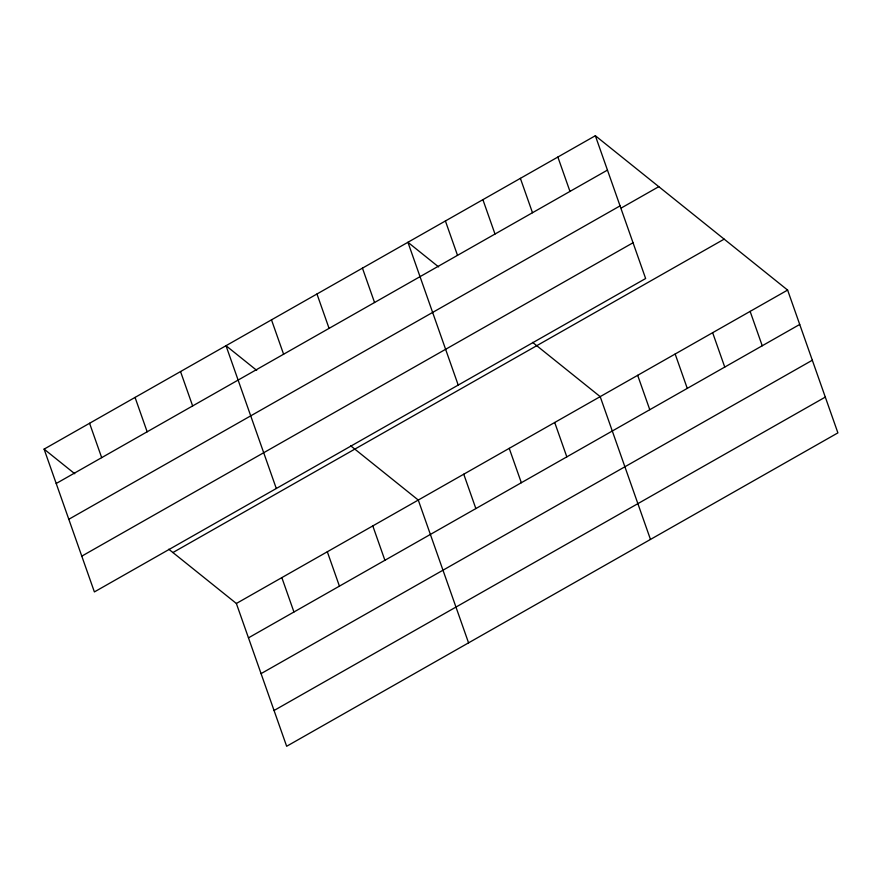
<?xml version="1.0" encoding="UTF-8"?>
<svg xmlns="http://www.w3.org/2000/svg" width="882" height="882" viewBox="0 0 882 882"><rect width="100%" height="100%" fill="white"/><g stroke="black" fill="none" stroke-linecap="round" stroke-linejoin="round"><path stroke-width="1.32" d="M595.35 135.729L645.635 278.525L94.385 591.921L44.1 449.125L595.35 135.729L787.615 290.079L837.9 432.875L286.65 746.271L236.365 603.475L168.76 549.21M56.205 483.501L607.455 170.105M68.807 519.278L620.057 205.881M621.314 207.976L658.799 186.664M81.783 556.145L633.044 242.748M172.916 552.54L724.166 239.143M236.365 603.475L787.615 290.079M248.47 637.851L799.72 324.455M261.061 673.628L812.322 360.231M274.048 710.495L825.298 397.098M438.597 266.904L407.925 242.285L458.21 385.07M532.596 342.37L600.19 396.635L650.475 539.431M256.684 370.33L226.013 345.711L276.298 488.496M350.683 445.796L418.277 500.061L468.562 642.846M44.1 449.125L74.761 473.744M750.13 311.39L762.235 345.766M712.645 332.701L724.75 367.077M675.16 354.013L687.265 388.389M637.675 375.324L649.78 409.7M557.865 157.04L569.97 191.416M520.38 178.351L532.485 212.727M482.895 199.663L495 234.039M554.712 422.489L566.817 456.865M445.41 220.974L457.515 255.35M509.234 448.354L521.339 482.719M463.756 474.207L475.861 508.583M362.447 268.139L374.552 302.515M316.969 293.993L329.074 328.369M372.799 525.915L384.905 560.29M271.491 319.857L283.596 354.222M327.321 551.768L339.427 586.144M281.843 577.622L293.949 611.998M180.534 371.565L192.64 405.94M135.056 397.418L147.162 431.794M89.578 423.272L101.684 457.648"/></g></svg>
